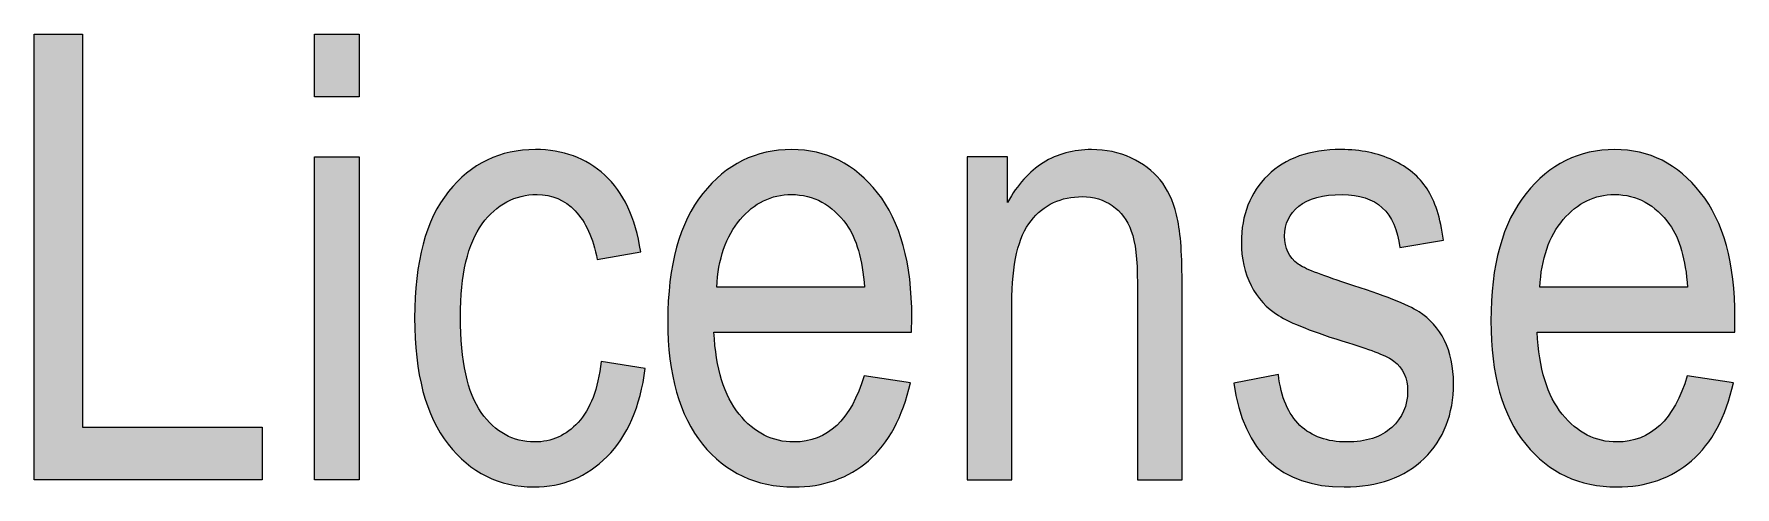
# Model space of a CAD drawing. Header units: inches. Extents: x 19 to 517, y 28 to 779.
# Drawn here: x 21.95 to 71.13, y 96.67 to 109.76 of the extents above; entities that cross this region are included whole.
import ezdxf

# ---------------------------------------------------------------- set-up
doc = ezdxf.new("R2010")
doc.units = ezdxf.units.IN
doc.header["$MEASUREMENT"] = 0
doc.layers.add('Layer 1', color=7, linetype='Continuous')

# ---------------------------------------------------------------- blocks, each defined once
blk = doc.blocks.new('block 411')
at = {"layer": 'Layer 1', "lineweight": 0}
blk.add_lwpolyline([(21.947, 96.876), (21.947, 109.761), (23.344, 109.761), (23.344, 98.396), (28.548, 98.396), (28.548, 96.876), (21.947, 96.876)], dxfattribs=at)
blk = doc.blocks.new('block 412')
at = {"layer": 'Layer 1', "true_color": 0x231f20}
h = blk.add_hatch(color=250, dxfattribs=at)
h.dxf.hatch_style = 2
h.paths.add_polyline_path([(21.947, 96.876), (21.947, 109.761), (23.344, 109.761), (23.344, 98.396), (28.548, 98.396), (28.548, 96.876)])
at = {"layer": 'Layer 1', "lineweight": 0}
blk.add_lwpolyline([(21.947, 96.876), (21.947, 109.761), (23.344, 109.761), (23.344, 98.396), (28.548, 98.396), (28.548, 96.876), (21.947, 96.876), (21.947, 96.876)], dxfattribs=at)
blk = doc.blocks.new('block 413')
at = {"layer": 'Layer 1', "lineweight": 0}
blk.add_lwpolyline([(30.059, 107.941), (30.059, 109.761), (31.351, 109.761), (31.351, 107.941), (30.059, 107.941)], dxfattribs=at)
blk = doc.blocks.new('block 414')
at = {"layer": 'Layer 1', "lineweight": 0}
blk.add_lwpolyline([(30.059, 96.876), (30.059, 106.21), (31.351, 106.21), (31.351, 96.876), (30.059, 96.876)], dxfattribs=at)
blk = doc.blocks.new('block 415')
at = {"layer": 'Layer 1', "true_color": 0x231f20}
h = blk.add_hatch(color=250, dxfattribs=at)
h.dxf.hatch_style = 2
h.paths.add_polyline_path([(30.059, 107.941), (30.059, 109.761), (31.351, 109.761), (31.351, 107.941)])
h.paths.add_polyline_path([(30.059, 96.876), (30.059, 106.21), (31.351, 106.21), (31.351, 96.876)])
at = {"layer": 'Layer 1', "lineweight": 0}
for points in [[(30.059, 107.941), (30.059, 109.761), (31.351, 109.761), (31.351, 107.941), (30.059, 107.941), (30.059, 107.941)], [(30.059, 96.876), (30.059, 106.21), (31.351, 106.21), (31.351, 96.876), (30.059, 96.876), (30.059, 96.876)]]:
    blk.add_lwpolyline(points, dxfattribs=at)
blk = doc.blocks.new('block 416')
at = {"layer": 'Layer 1', "lineweight": 0}
blk.add_open_spline([(38.347, 100.295), (38.347, 100.295), (39.622, 100.093), (39.622, 100.093), (39.475, 98.979), (39.108, 98.13), (38.519, 97.544), (37.93, 96.958), (37.222, 96.665), (36.396, 96.665), (35.394, 96.665), (34.569, 97.076), (33.922, 97.899), (33.275, 98.723), (32.951, 99.94), (32.951, 101.552), (32.951, 103.175), (33.277, 104.392), (33.931, 105.204), (34.584, 106.015), (35.423, 106.421), (36.449, 106.421), (37.24, 106.421), (37.906, 106.175), (38.448, 105.683), (38.99, 105.19), (39.338, 104.452), (39.49, 103.468), (39.49, 103.468), (38.233, 103.239), (38.233, 103.239), (38.11, 103.869), (37.896, 104.34), (37.591, 104.652), (37.287, 104.964), (36.921, 105.12), (36.493, 105.12), (35.854, 105.12), (35.325, 104.837), (34.906, 104.272), (34.487, 103.706), (34.278, 102.809), (34.278, 101.578), (34.278, 100.307), (34.479, 99.387), (34.88, 98.818), (35.281, 98.25), (35.796, 97.966), (36.423, 97.966), (36.915, 97.966), (37.335, 98.155), (37.684, 98.532), (38.032, 98.911), (38.254, 99.498), (38.347, 100.295)], degree=3, knots=[0, 0, 0, 0, 1, 1, 1, 2, 2, 2, 3, 3, 3, 4, 4, 4, 5, 5, 5, 6, 6, 6, 7, 7, 7, 8, 8, 8, 9, 9, 9, 10, 10, 10, 11, 11, 11, 12, 12, 12, 13, 13, 13, 14, 14, 14, 15, 15, 15, 16, 16, 16, 17, 17, 17, 18, 18, 18, 18], dxfattribs=at)
blk = doc.blocks.new('block 417')
at = {"layer": 'Layer 1', "true_color": 0x231f20}
h = blk.add_hatch(color=250, dxfattribs=at)
h.dxf.hatch_style = 2
edge = h.paths.add_edge_path()
edge.add_spline(control_points=[(38.347, 100.295), (38.347, 100.295), (39.622, 100.093), (39.622, 100.093), (39.475, 98.979), (39.108, 98.13), (38.519, 97.544), (37.93, 96.958), (37.222, 96.665), (36.396, 96.665), (35.394, 96.665), (34.569, 97.076), (33.922, 97.899), (33.275, 98.723), (32.951, 99.94), (32.951, 101.552), (32.951, 103.175), (33.277, 104.392), (33.931, 105.204), (34.584, 106.015), (35.423, 106.421), (36.449, 106.421), (37.24, 106.421), (37.906, 106.175), (38.448, 105.683), (38.99, 105.19), (39.338, 104.452), (39.49, 103.468), (39.49, 103.468), (38.233, 103.239), (38.233, 103.239), (38.11, 103.869), (37.896, 104.34), (37.591, 104.652), (37.287, 104.964), (36.921, 105.12), (36.493, 105.12), (35.854, 105.12), (35.325, 104.837), (34.906, 104.272), (34.487, 103.706), (34.278, 102.809), (34.278, 101.578), (34.278, 100.307), (34.479, 99.387), (34.88, 98.818), (35.281, 98.25), (35.796, 97.966), (36.423, 97.966), (36.915, 97.966), (37.335, 98.155), (37.684, 98.532), (38.032, 98.911), (38.254, 99.498), (38.347, 100.295)], knot_values=[0, 0, 0, 0, 1, 1, 1, 2, 2, 2, 3, 3, 3, 4, 4, 4, 5, 5, 5, 6, 6, 6, 7, 7, 7, 8, 8, 8, 9, 9, 9, 10, 10, 10, 11, 11, 11, 12, 12, 12, 13, 13, 13, 14, 14, 14, 15, 15, 15, 16, 16, 16, 17, 17, 17, 18, 18, 18, 18], degree=3, periodic=1)
at = {"layer": 'Layer 1', "lineweight": 0}
blk.add_open_spline([(38.347, 100.295), (38.347, 100.295), (39.622, 100.093), (39.622, 100.093), (39.475, 98.979), (39.108, 98.13), (38.519, 97.544), (37.93, 96.958), (37.222, 96.665), (36.396, 96.665), (35.394, 96.665), (34.569, 97.076), (33.922, 97.899), (33.275, 98.723), (32.951, 99.94), (32.951, 101.552), (32.951, 103.175), (33.277, 104.392), (33.931, 105.204), (34.584, 106.015), (35.423, 106.421), (36.449, 106.421), (37.24, 106.421), (37.906, 106.175), (38.448, 105.683), (38.99, 105.19), (39.338, 104.452), (39.49, 103.468), (39.49, 103.468), (38.233, 103.239), (38.233, 103.239), (38.11, 103.869), (37.896, 104.34), (37.591, 104.652), (37.287, 104.964), (36.921, 105.12), (36.493, 105.12), (35.854, 105.12), (35.325, 104.837), (34.906, 104.272), (34.487, 103.706), (34.278, 102.809), (34.278, 101.578), (34.278, 100.307), (34.479, 99.387), (34.88, 98.818), (35.281, 98.25), (35.796, 97.966), (36.423, 97.966), (36.915, 97.966), (37.335, 98.155), (37.684, 98.532), (38.032, 98.911), (38.254, 99.498), (38.347, 100.295)], degree=3, knots=[0, 0, 0, 0, 1, 1, 1, 2, 2, 2, 3, 3, 3, 4, 4, 4, 5, 5, 5, 6, 6, 6, 7, 7, 7, 8, 8, 8, 9, 9, 9, 10, 10, 10, 11, 11, 11, 12, 12, 12, 13, 13, 13, 14, 14, 14, 15, 15, 15, 16, 16, 16, 17, 17, 17, 18, 18, 18, 18], dxfattribs=at)
blk = doc.blocks.new('block 418')
at = {"layer": 'Layer 1', "lineweight": 0}
blk.add_open_spline([(45.95, 99.882), (45.95, 99.882), (47.286, 99.68), (47.286, 99.68), (47.063, 98.684), (46.66, 97.932), (46.077, 97.425), (45.494, 96.918), (44.772, 96.665), (43.911, 96.665), (42.827, 96.665), (41.949, 97.076), (41.278, 97.899), (40.608, 98.723), (40.272, 99.911), (40.272, 101.464), (40.272, 103.075), (40.61, 104.304), (41.287, 105.151), (41.964, 105.997), (42.821, 106.421), (43.858, 106.421), (44.848, 106.421), (45.674, 106.005), (46.337, 105.173), (46.999, 104.341), (47.33, 103.137), (47.33, 101.561), (47.33, 101.561), (47.321, 101.139), (47.321, 101.139), (47.321, 101.139), (41.608, 101.139), (41.608, 101.139), (41.661, 100.09), (41.904, 99.299), (42.338, 98.766), (42.771, 98.232), (43.298, 97.966), (43.92, 97.966), (44.892, 97.966), (45.569, 98.604), (45.95, 99.882)], degree=3, knots=[0, 0, 0, 0, 1, 1, 1, 2, 2, 2, 3, 3, 3, 4, 4, 4, 5, 5, 5, 6, 6, 6, 7, 7, 7, 8, 8, 8, 9, 9, 9, 10, 10, 10, 11, 11, 11, 12, 12, 12, 13, 13, 13, 14, 14, 14, 14], dxfattribs=at)
blk = doc.blocks.new('block 419')
at = {"layer": 'Layer 1', "lineweight": 0}
blk.add_open_spline([(41.687, 102.439), (41.687, 102.439), (45.959, 102.439), (45.959, 102.439), (45.9, 103.248), (45.727, 103.852), (45.44, 104.25), (45.024, 104.83), (44.494, 105.12), (43.849, 105.12), (43.269, 105.12), (42.774, 104.878), (42.364, 104.396), (41.954, 103.911), (41.728, 103.26), (41.687, 102.439)], degree=3, knots=[0, 0, 0, 0, 1, 1, 1, 2, 2, 2, 3, 3, 3, 4, 4, 4, 5, 5, 5, 5], dxfattribs=at)
blk = doc.blocks.new('block 420')
at = {"layer": 'Layer 1', "true_color": 0x231f20}
h = blk.add_hatch(color=250, dxfattribs=at)
h.dxf.hatch_style = 2
edge = h.paths.add_edge_path()
edge.add_spline(control_points=[(45.95, 99.882), (45.95, 99.882), (47.286, 99.68), (47.286, 99.68), (47.063, 98.684), (46.66, 97.932), (46.077, 97.425), (45.494, 96.918), (44.772, 96.665), (43.911, 96.665), (42.827, 96.665), (41.949, 97.076), (41.278, 97.899), (40.608, 98.723), (40.272, 99.911), (40.272, 101.464), (40.272, 103.075), (40.61, 104.304), (41.287, 105.151), (41.964, 105.997), (42.821, 106.421), (43.858, 106.421), (44.848, 106.421), (45.674, 106.005), (46.337, 105.173), (46.999, 104.341), (47.33, 103.137), (47.33, 101.561), (47.33, 101.561), (47.321, 101.139), (47.321, 101.139), (47.321, 101.139), (41.608, 101.139), (41.608, 101.139), (41.661, 100.09), (41.904, 99.299), (42.338, 98.766), (42.771, 98.232), (43.298, 97.966), (43.92, 97.966), (44.892, 97.966), (45.569, 98.604), (45.95, 99.882)], knot_values=[0, 0, 0, 0, 1, 1, 1, 2, 2, 2, 3, 3, 3, 4, 4, 4, 5, 5, 5, 6, 6, 6, 7, 7, 7, 8, 8, 8, 9, 9, 9, 10, 10, 10, 11, 11, 11, 12, 12, 12, 13, 13, 13, 14, 14, 14, 14], degree=3, periodic=1)
edge = h.paths.add_edge_path()
edge.add_spline(control_points=[(41.687, 102.439), (41.687, 102.439), (45.959, 102.439), (45.959, 102.439), (45.9, 103.248), (45.727, 103.852), (45.44, 104.25), (45.024, 104.83), (44.494, 105.12), (43.849, 105.12), (43.269, 105.12), (42.774, 104.878), (42.364, 104.396), (41.954, 103.911), (41.728, 103.26), (41.687, 102.439)], knot_values=[0, 0, 0, 0, 1, 1, 1, 2, 2, 2, 3, 3, 3, 4, 4, 4, 5, 5, 5, 5], degree=3, periodic=1)
at = {"layer": 'Layer 1', "lineweight": 0}
for points, knots in [([(45.95, 99.882), (45.95, 99.882), (47.286, 99.68), (47.286, 99.68), (47.063, 98.684), (46.66, 97.932), (46.077, 97.425), (45.494, 96.918), (44.772, 96.665), (43.911, 96.665), (42.827, 96.665), (41.949, 97.076), (41.278, 97.899), (40.608, 98.723), (40.272, 99.911), (40.272, 101.464), (40.272, 103.075), (40.61, 104.304), (41.287, 105.151), (41.964, 105.997), (42.821, 106.421), (43.858, 106.421), (44.848, 106.421), (45.674, 106.005), (46.337, 105.173), (46.999, 104.341), (47.33, 103.137), (47.33, 101.561), (47.33, 101.561), (47.321, 101.139), (47.321, 101.139), (47.321, 101.139), (41.608, 101.139), (41.608, 101.139), (41.661, 100.09), (41.904, 99.299), (42.338, 98.766), (42.771, 98.232), (43.298, 97.966), (43.92, 97.966), (44.892, 97.966), (45.569, 98.604), (45.95, 99.882)], [0, 0, 0, 0, 1, 1, 1, 2, 2, 2, 3, 3, 3, 4, 4, 4, 5, 5, 5, 6, 6, 6, 7, 7, 7, 8, 8, 8, 9, 9, 9, 10, 10, 10, 11, 11, 11, 12, 12, 12, 13, 13, 13, 14, 14, 14, 14]), ([(41.687, 102.439), (41.687, 102.439), (45.959, 102.439), (45.959, 102.439), (45.9, 103.248), (45.727, 103.852), (45.44, 104.25), (45.024, 104.83), (44.494, 105.12), (43.849, 105.12), (43.269, 105.12), (42.774, 104.878), (42.364, 104.396), (41.954, 103.911), (41.728, 103.26), (41.687, 102.439)], [0, 0, 0, 0, 1, 1, 1, 2, 2, 2, 3, 3, 3, 4, 4, 4, 5, 5, 5, 5])]:
    blk.add_open_spline(points, degree=3, knots=knots, dxfattribs=at)
blk = doc.blocks.new('block 421')
at = {"layer": 'Layer 1', "lineweight": 0}
blk.add_open_spline([(48.929, 96.876), (48.929, 96.876), (48.929, 106.21), (48.929, 106.21), (48.929, 106.21), (50.098, 106.21), (50.098, 106.21), (50.098, 106.21), (50.098, 104.892), (50.098, 104.892), (50.379, 105.404), (50.723, 105.787), (51.129, 106.041), (51.536, 106.294), (52.002, 106.421), (52.528, 106.421), (52.938, 106.421), (53.317, 106.34), (53.665, 106.179), (54.013, 106.018), (54.294, 105.807), (54.507, 105.546), (54.72, 105.285), (54.88, 104.947), (54.985, 104.531), (55.09, 104.115), (55.143, 103.477), (55.143, 102.615), (55.143, 102.615), (55.143, 96.876), (55.143, 96.876), (55.143, 96.876), (53.851, 96.876), (53.851, 96.876), (53.851, 96.876), (53.851, 102.56), (53.851, 102.56), (53.851, 103.246), (53.793, 103.748), (53.675, 104.064), (53.558, 104.381), (53.375, 104.626), (53.126, 104.799), (52.877, 104.972), (52.589, 105.059), (52.26, 105.059), (51.639, 105.059), (51.144, 104.827), (50.775, 104.363), (50.406, 103.9), (50.221, 103.105), (50.221, 101.979), (50.221, 101.979), (50.221, 96.876), (50.221, 96.876), (50.221, 96.876), (48.929, 96.876), (48.929, 96.876)], degree=3, knots=[0, 0, 0, 0, 1, 1, 1, 2, 2, 2, 3, 3, 3, 4, 4, 4, 5, 5, 5, 6, 6, 6, 7, 7, 7, 8, 8, 8, 9, 9, 9, 10, 10, 10, 11, 11, 11, 12, 12, 12, 13, 13, 13, 14, 14, 14, 15, 15, 15, 16, 16, 16, 17, 17, 17, 18, 18, 18, 19, 19, 19, 19], dxfattribs=at)
blk = doc.blocks.new('block 422')
at = {"layer": 'Layer 1', "true_color": 0x231f20}
h = blk.add_hatch(color=250, dxfattribs=at)
h.dxf.hatch_style = 2
edge = h.paths.add_edge_path()
edge.add_spline(control_points=[(48.929, 96.876), (48.929, 96.876), (48.929, 106.21), (48.929, 106.21), (48.929, 106.21), (50.098, 106.21), (50.098, 106.21), (50.098, 106.21), (50.098, 104.892), (50.098, 104.892), (50.379, 105.404), (50.723, 105.787), (51.129, 106.041), (51.536, 106.294), (52.002, 106.421), (52.528, 106.421), (52.938, 106.421), (53.317, 106.34), (53.665, 106.179), (54.013, 106.018), (54.294, 105.807), (54.507, 105.546), (54.72, 105.285), (54.88, 104.947), (54.985, 104.531), (55.09, 104.115), (55.143, 103.477), (55.143, 102.615), (55.143, 102.615), (55.143, 96.876), (55.143, 96.876), (55.143, 96.876), (53.851, 96.876), (53.851, 96.876), (53.851, 96.876), (53.851, 102.56), (53.851, 102.56), (53.851, 103.246), (53.793, 103.748), (53.675, 104.064), (53.558, 104.381), (53.375, 104.626), (53.126, 104.799), (52.877, 104.972), (52.589, 105.059), (52.26, 105.059), (51.639, 105.059), (51.144, 104.827), (50.775, 104.363), (50.406, 103.9), (50.221, 103.105), (50.221, 101.979), (50.221, 101.979), (50.221, 96.876), (50.221, 96.876), (50.221, 96.876), (48.929, 96.876), (48.929, 96.876)], knot_values=[0, 0, 0, 0, 1, 1, 1, 2, 2, 2, 3, 3, 3, 4, 4, 4, 5, 5, 5, 6, 6, 6, 7, 7, 7, 8, 8, 8, 9, 9, 9, 10, 10, 10, 11, 11, 11, 12, 12, 12, 13, 13, 13, 14, 14, 14, 15, 15, 15, 16, 16, 16, 17, 17, 17, 18, 18, 18, 19, 19, 19, 19], degree=3, periodic=1)
at = {"layer": 'Layer 1', "lineweight": 0}
blk.add_open_spline([(48.929, 96.876), (48.929, 96.876), (48.929, 106.21), (48.929, 106.21), (48.929, 106.21), (50.098, 106.21), (50.098, 106.21), (50.098, 106.21), (50.098, 104.892), (50.098, 104.892), (50.379, 105.404), (50.723, 105.787), (51.129, 106.041), (51.536, 106.294), (52.002, 106.421), (52.528, 106.421), (52.938, 106.421), (53.317, 106.34), (53.665, 106.179), (54.013, 106.018), (54.294, 105.807), (54.507, 105.546), (54.72, 105.285), (54.88, 104.947), (54.985, 104.531), (55.09, 104.115), (55.143, 103.477), (55.143, 102.615), (55.143, 102.615), (55.143, 96.876), (55.143, 96.876), (55.143, 96.876), (53.851, 96.876), (53.851, 96.876), (53.851, 96.876), (53.851, 102.56), (53.851, 102.56), (53.851, 103.246), (53.793, 103.748), (53.675, 104.064), (53.558, 104.381), (53.375, 104.626), (53.126, 104.799), (52.877, 104.972), (52.589, 105.059), (52.26, 105.059), (51.639, 105.059), (51.144, 104.827), (50.775, 104.363), (50.406, 103.9), (50.221, 103.105), (50.221, 101.979), (50.221, 101.979), (50.221, 96.876), (50.221, 96.876), (50.221, 96.876), (48.929, 96.876), (48.929, 96.876)], degree=3, knots=[0, 0, 0, 0, 1, 1, 1, 2, 2, 2, 3, 3, 3, 4, 4, 4, 5, 5, 5, 6, 6, 6, 7, 7, 7, 8, 8, 8, 9, 9, 9, 10, 10, 10, 11, 11, 11, 12, 12, 12, 13, 13, 13, 14, 14, 14, 15, 15, 15, 16, 16, 16, 17, 17, 17, 18, 18, 18, 19, 19, 19, 19], dxfattribs=at)
blk = doc.blocks.new('block 423')
at = {"layer": 'Layer 1', "lineweight": 0}
blk.add_open_spline([(56.637, 99.671), (56.637, 99.671), (57.929, 99.917), (57.929, 99.917), (58.006, 99.258), (58.213, 98.768), (58.552, 98.447), (58.891, 98.126), (59.341, 97.966), (59.902, 97.966), (60.464, 97.966), (60.898, 98.104), (61.204, 98.384), (61.511, 98.661), (61.665, 99.015), (61.665, 99.442), (61.665, 99.812), (61.533, 100.099), (61.269, 100.304), (61.088, 100.444), (60.648, 100.62), (59.951, 100.831), (58.943, 101.142), (58.269, 101.405), (57.929, 101.622), (57.589, 101.839), (57.326, 102.129), (57.138, 102.492), (56.951, 102.855), (56.857, 103.269), (56.857, 103.731), (56.857, 104.528), (57.112, 105.176), (57.622, 105.674), (58.131, 106.172), (58.838, 106.421), (59.74, 106.421), (60.308, 106.421), (60.808, 106.318), (61.238, 106.113), (61.669, 105.908), (61.999, 105.633), (62.227, 105.287), (62.456, 104.941), (62.614, 104.446), (62.702, 103.802), (62.702, 103.802), (61.436, 103.591), (61.436, 103.591), (61.319, 104.61), (60.765, 105.12), (59.775, 105.12), (59.213, 105.12), (58.794, 105.008), (58.518, 104.783), (58.243, 104.559), (58.105, 104.271), (58.105, 103.921), (58.105, 103.576), (58.237, 103.306), (58.501, 103.106), (58.66, 102.99), (59.13, 102.804), (59.91, 102.547), (60.984, 102.206), (61.678, 101.935), (61.994, 101.731), (62.309, 101.529), (62.554, 101.254), (62.729, 100.904), (62.904, 100.555), (62.992, 100.14), (62.992, 99.658), (62.992, 98.767), (62.709, 98.044), (62.144, 97.492), (61.578, 96.94), (60.806, 96.665), (59.828, 96.665), (57.994, 96.665), (56.93, 97.667), (56.637, 99.671)], degree=3, knots=[0, 0, 0, 0, 1, 1, 1, 2, 2, 2, 3, 3, 3, 4, 4, 4, 5, 5, 5, 6, 6, 6, 7, 7, 7, 8, 8, 8, 9, 9, 9, 10, 10, 10, 11, 11, 11, 12, 12, 12, 13, 13, 13, 14, 14, 14, 15, 15, 15, 16, 16, 16, 17, 17, 17, 18, 18, 18, 19, 19, 19, 20, 20, 20, 21, 21, 21, 22, 22, 22, 23, 23, 23, 24, 24, 24, 25, 25, 25, 26, 26, 26, 27, 27, 27, 27], dxfattribs=at)
blk = doc.blocks.new('block 424')
at = {"layer": 'Layer 1', "true_color": 0x231f20}
h = blk.add_hatch(color=250, dxfattribs=at)
h.dxf.hatch_style = 2
edge = h.paths.add_edge_path()
edge.add_spline(control_points=[(56.637, 99.671), (56.637, 99.671), (57.929, 99.917), (57.929, 99.917), (58.006, 99.258), (58.213, 98.768), (58.552, 98.447), (58.891, 98.126), (59.341, 97.966), (59.902, 97.966), (60.464, 97.966), (60.898, 98.104), (61.204, 98.384), (61.511, 98.661), (61.665, 99.015), (61.665, 99.442), (61.665, 99.812), (61.533, 100.099), (61.269, 100.304), (61.088, 100.444), (60.648, 100.62), (59.951, 100.831), (58.943, 101.142), (58.269, 101.405), (57.929, 101.622), (57.589, 101.839), (57.326, 102.129), (57.138, 102.492), (56.951, 102.855), (56.857, 103.269), (56.857, 103.731), (56.857, 104.528), (57.112, 105.176), (57.622, 105.674), (58.131, 106.172), (58.838, 106.421), (59.74, 106.421), (60.308, 106.421), (60.808, 106.318), (61.238, 106.113), (61.669, 105.908), (61.999, 105.633), (62.227, 105.287), (62.456, 104.941), (62.614, 104.446), (62.702, 103.802), (62.702, 103.802), (61.436, 103.591), (61.436, 103.591), (61.319, 104.61), (60.765, 105.12), (59.775, 105.12), (59.213, 105.12), (58.794, 105.008), (58.518, 104.783), (58.243, 104.559), (58.105, 104.271), (58.105, 103.921), (58.105, 103.576), (58.237, 103.306), (58.501, 103.106), (58.66, 102.99), (59.13, 102.804), (59.91, 102.547), (60.984, 102.206), (61.678, 101.935), (61.994, 101.731), (62.309, 101.529), (62.554, 101.254), (62.729, 100.904), (62.904, 100.555), (62.992, 100.14), (62.992, 99.658), (62.992, 98.767), (62.709, 98.044), (62.144, 97.492), (61.578, 96.94), (60.806, 96.665), (59.828, 96.665), (57.994, 96.665), (56.93, 97.667), (56.637, 99.671)], knot_values=[0, 0, 0, 0, 1, 1, 1, 2, 2, 2, 3, 3, 3, 4, 4, 4, 5, 5, 5, 6, 6, 6, 7, 7, 7, 8, 8, 8, 9, 9, 9, 10, 10, 10, 11, 11, 11, 12, 12, 12, 13, 13, 13, 14, 14, 14, 15, 15, 15, 16, 16, 16, 17, 17, 17, 18, 18, 18, 19, 19, 19, 20, 20, 20, 21, 21, 21, 22, 22, 22, 23, 23, 23, 24, 24, 24, 25, 25, 25, 26, 26, 26, 27, 27, 27, 27], degree=3, periodic=1)
at = {"layer": 'Layer 1', "lineweight": 0}
blk.add_open_spline([(56.637, 99.671), (56.637, 99.671), (57.929, 99.917), (57.929, 99.917), (58.006, 99.258), (58.213, 98.768), (58.552, 98.447), (58.891, 98.126), (59.341, 97.966), (59.902, 97.966), (60.464, 97.966), (60.898, 98.104), (61.204, 98.384), (61.511, 98.661), (61.665, 99.015), (61.665, 99.442), (61.665, 99.812), (61.533, 100.099), (61.269, 100.304), (61.088, 100.444), (60.648, 100.62), (59.951, 100.831), (58.943, 101.142), (58.269, 101.405), (57.929, 101.622), (57.589, 101.839), (57.326, 102.129), (57.138, 102.492), (56.951, 102.855), (56.857, 103.269), (56.857, 103.731), (56.857, 104.528), (57.112, 105.176), (57.622, 105.674), (58.131, 106.172), (58.838, 106.421), (59.74, 106.421), (60.308, 106.421), (60.808, 106.318), (61.238, 106.113), (61.669, 105.908), (61.999, 105.633), (62.227, 105.287), (62.456, 104.941), (62.614, 104.446), (62.702, 103.802), (62.702, 103.802), (61.436, 103.591), (61.436, 103.591), (61.319, 104.61), (60.765, 105.12), (59.775, 105.12), (59.213, 105.12), (58.794, 105.008), (58.518, 104.783), (58.243, 104.559), (58.105, 104.271), (58.105, 103.921), (58.105, 103.576), (58.237, 103.306), (58.501, 103.106), (58.66, 102.99), (59.13, 102.804), (59.91, 102.547), (60.984, 102.206), (61.678, 101.935), (61.994, 101.731), (62.309, 101.529), (62.554, 101.254), (62.729, 100.904), (62.904, 100.555), (62.992, 100.14), (62.992, 99.658), (62.992, 98.767), (62.709, 98.044), (62.144, 97.492), (61.578, 96.94), (60.806, 96.665), (59.828, 96.665), (57.994, 96.665), (56.93, 97.667), (56.637, 99.671)], degree=3, knots=[0, 0, 0, 0, 1, 1, 1, 2, 2, 2, 3, 3, 3, 4, 4, 4, 5, 5, 5, 6, 6, 6, 7, 7, 7, 8, 8, 8, 9, 9, 9, 10, 10, 10, 11, 11, 11, 12, 12, 12, 13, 13, 13, 14, 14, 14, 15, 15, 15, 16, 16, 16, 17, 17, 17, 18, 18, 18, 19, 19, 19, 20, 20, 20, 21, 21, 21, 22, 22, 22, 23, 23, 23, 24, 24, 24, 25, 25, 25, 26, 26, 26, 27, 27, 27, 27], dxfattribs=at)
blk = doc.blocks.new('block 425')
at = {"layer": 'Layer 1', "lineweight": 0}
blk.add_open_spline([(69.751, 99.882), (69.751, 99.882), (71.087, 99.68), (71.087, 99.68), (70.864, 98.684), (70.461, 97.932), (69.878, 97.425), (69.295, 96.918), (68.573, 96.665), (67.712, 96.665), (66.628, 96.665), (65.75, 97.076), (65.079, 97.899), (64.408, 98.723), (64.073, 99.911), (64.073, 101.464), (64.073, 103.075), (64.411, 104.304), (65.088, 105.151), (65.765, 105.997), (66.622, 106.421), (67.659, 106.421), (68.649, 106.421), (69.475, 106.005), (70.137, 105.173), (70.799, 104.341), (71.131, 103.137), (71.131, 101.561), (71.131, 101.561), (71.122, 101.139), (71.122, 101.139), (71.122, 101.139), (65.409, 101.139), (65.409, 101.139), (65.462, 100.09), (65.705, 99.299), (66.138, 98.766), (66.572, 98.232), (67.099, 97.966), (67.72, 97.966), (68.693, 97.966), (69.37, 98.604), (69.751, 99.882)], degree=3, knots=[0, 0, 0, 0, 1, 1, 1, 2, 2, 2, 3, 3, 3, 4, 4, 4, 5, 5, 5, 6, 6, 6, 7, 7, 7, 8, 8, 8, 9, 9, 9, 10, 10, 10, 11, 11, 11, 12, 12, 12, 13, 13, 13, 14, 14, 14, 14], dxfattribs=at)
blk = doc.blocks.new('block 426')
at = {"layer": 'Layer 1', "lineweight": 0}
blk.add_open_spline([(65.488, 102.439), (65.488, 102.439), (69.759, 102.439), (69.759, 102.439), (69.701, 103.248), (69.528, 103.852), (69.241, 104.25), (68.825, 104.83), (68.295, 105.12), (67.65, 105.12), (67.07, 105.12), (66.575, 104.878), (66.165, 104.396), (65.755, 103.911), (65.529, 103.26), (65.488, 102.439)], degree=3, knots=[0, 0, 0, 0, 1, 1, 1, 2, 2, 2, 3, 3, 3, 4, 4, 4, 5, 5, 5, 5], dxfattribs=at)
blk = doc.blocks.new('block 427')
at = {"layer": 'Layer 1', "true_color": 0x231f20}
h = blk.add_hatch(color=250, dxfattribs=at)
h.dxf.hatch_style = 2
edge = h.paths.add_edge_path()
edge.add_spline(control_points=[(69.751, 99.882), (69.751, 99.882), (71.087, 99.68), (71.087, 99.68), (70.864, 98.684), (70.461, 97.932), (69.878, 97.425), (69.295, 96.918), (68.573, 96.665), (67.712, 96.665), (66.628, 96.665), (65.75, 97.076), (65.079, 97.899), (64.408, 98.723), (64.073, 99.911), (64.073, 101.464), (64.073, 103.075), (64.411, 104.304), (65.088, 105.151), (65.765, 105.997), (66.622, 106.421), (67.659, 106.421), (68.649, 106.421), (69.475, 106.005), (70.137, 105.173), (70.799, 104.341), (71.131, 103.137), (71.131, 101.561), (71.131, 101.561), (71.122, 101.139), (71.122, 101.139), (71.122, 101.139), (65.409, 101.139), (65.409, 101.139), (65.462, 100.09), (65.705, 99.299), (66.138, 98.766), (66.572, 98.232), (67.099, 97.966), (67.72, 97.966), (68.693, 97.966), (69.37, 98.604), (69.751, 99.882)], knot_values=[0, 0, 0, 0, 1, 1, 1, 2, 2, 2, 3, 3, 3, 4, 4, 4, 5, 5, 5, 6, 6, 6, 7, 7, 7, 8, 8, 8, 9, 9, 9, 10, 10, 10, 11, 11, 11, 12, 12, 12, 13, 13, 13, 14, 14, 14, 14], degree=3, periodic=1)
edge = h.paths.add_edge_path()
edge.add_spline(control_points=[(65.488, 102.439), (65.488, 102.439), (69.759, 102.439), (69.759, 102.439), (69.701, 103.248), (69.528, 103.852), (69.241, 104.25), (68.825, 104.83), (68.295, 105.12), (67.65, 105.12), (67.07, 105.12), (66.575, 104.878), (66.165, 104.396), (65.755, 103.911), (65.529, 103.26), (65.488, 102.439)], knot_values=[0, 0, 0, 0, 1, 1, 1, 2, 2, 2, 3, 3, 3, 4, 4, 4, 5, 5, 5, 5], degree=3, periodic=1)
at = {"layer": 'Layer 1', "lineweight": 0}
for points, knots in [([(69.751, 99.882), (69.751, 99.882), (71.087, 99.68), (71.087, 99.68), (70.864, 98.684), (70.461, 97.932), (69.878, 97.425), (69.295, 96.918), (68.573, 96.665), (67.712, 96.665), (66.628, 96.665), (65.75, 97.076), (65.079, 97.899), (64.408, 98.723), (64.073, 99.911), (64.073, 101.464), (64.073, 103.075), (64.411, 104.304), (65.088, 105.151), (65.765, 105.997), (66.622, 106.421), (67.659, 106.421), (68.649, 106.421), (69.475, 106.005), (70.137, 105.173), (70.799, 104.341), (71.131, 103.137), (71.131, 101.561), (71.131, 101.561), (71.122, 101.139), (71.122, 101.139), (71.122, 101.139), (65.409, 101.139), (65.409, 101.139), (65.462, 100.09), (65.705, 99.299), (66.138, 98.766), (66.572, 98.232), (67.099, 97.966), (67.72, 97.966), (68.693, 97.966), (69.37, 98.604), (69.751, 99.882)], [0, 0, 0, 0, 1, 1, 1, 2, 2, 2, 3, 3, 3, 4, 4, 4, 5, 5, 5, 6, 6, 6, 7, 7, 7, 8, 8, 8, 9, 9, 9, 10, 10, 10, 11, 11, 11, 12, 12, 12, 13, 13, 13, 14, 14, 14, 14]), ([(65.488, 102.439), (65.488, 102.439), (69.759, 102.439), (69.759, 102.439), (69.701, 103.248), (69.528, 103.852), (69.241, 104.25), (68.825, 104.83), (68.295, 105.12), (67.65, 105.12), (67.07, 105.12), (66.575, 104.878), (66.165, 104.396), (65.755, 103.911), (65.529, 103.26), (65.488, 102.439)], [0, 0, 0, 0, 1, 1, 1, 2, 2, 2, 3, 3, 3, 4, 4, 4, 5, 5, 5, 5])]:
    blk.add_open_spline(points, degree=3, knots=knots, dxfattribs=at)

msp = doc.modelspace()

# ---------------------------------------------------------------- block references
at = {"layer": 'Layer 1'}
for name in ['block 411', 'block 412', 'block 413', 'block 415', 'block 416', 'block 417', 'block 418', 'block 420', 'block 421', 'block 422', 'block 423', 'block 424', 'block 425', 'block 427', 'block 414', 'block 419', 'block 426']:
    msp.add_blockref(name, (0, 0), dxfattribs=at)

doc.saveas('drawing.dxf')
